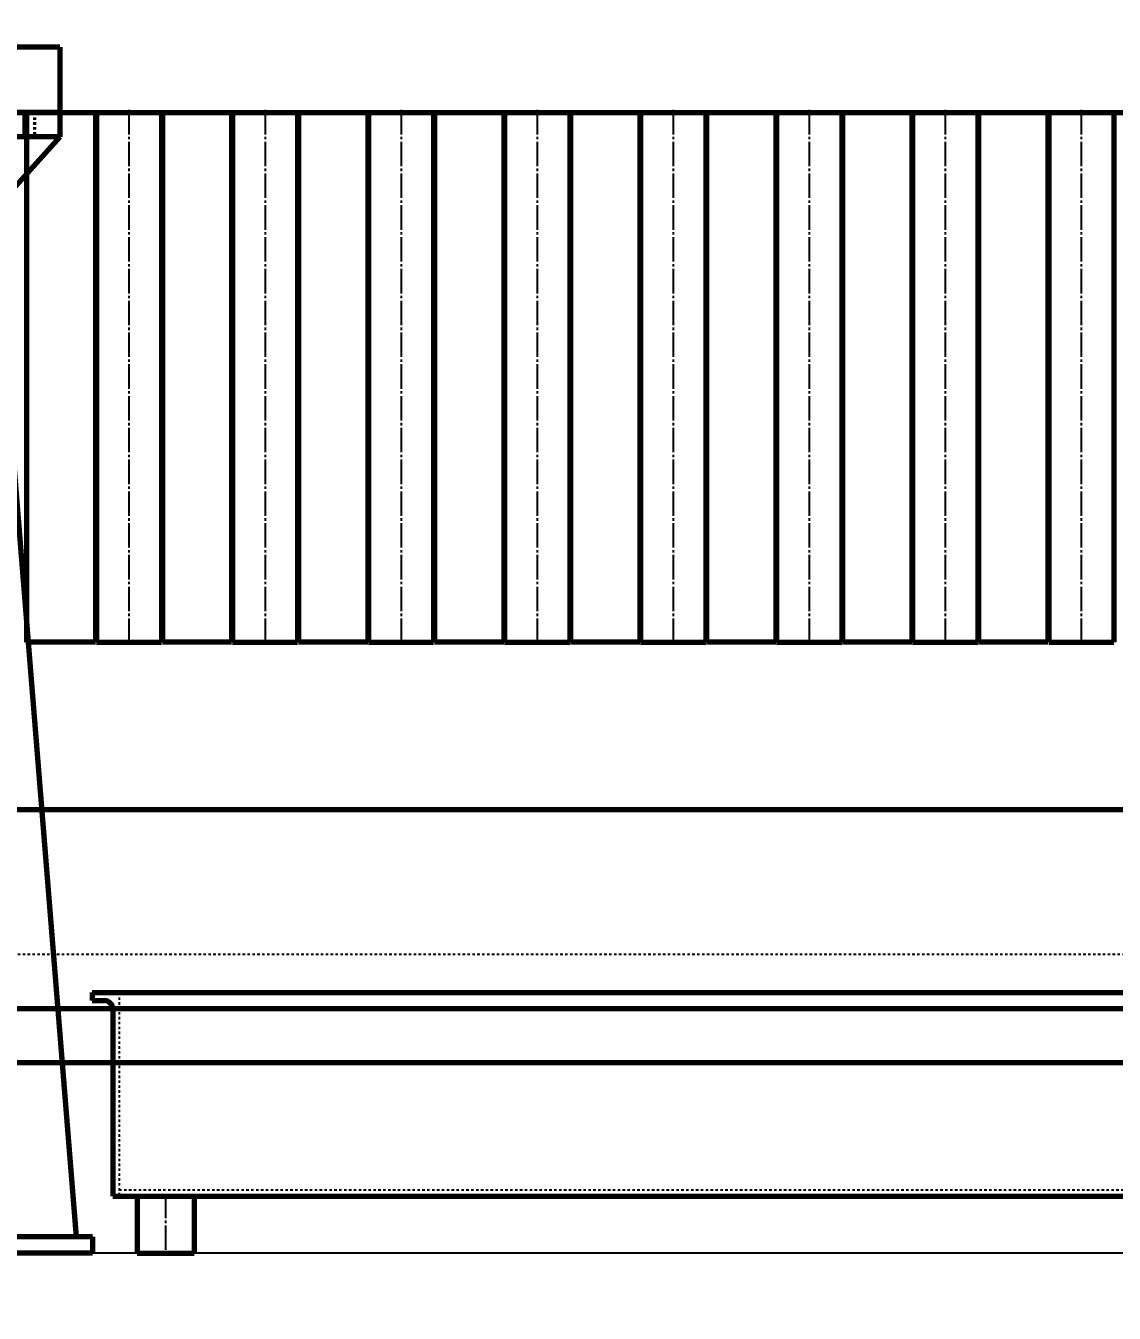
# Model space of a CAD drawing. Header units: millimetres. Extents: x -11880 to 11880, y -8400 to 8400.
# Drawn here: x -3414 to -2078, y 903 to 2483 of the extents above; entities that cross this region are included whole.
import ezdxf

# ---------------------------------------------------------------- set-up
doc = ezdxf.new("R2010")
doc.units = ezdxf.units.MM
for name, pattern in [('EB_DASH', [6, 3, -3]), ('EB_DASHDOT', [39, 30, -3, 3, -3]), ('EB_DASHDOTDOT', [45, 30, -3, 3, -3, 3, -3])]:
    doc.linetypes.add(name, pattern=pattern)
for name, color, linetype, lineweight in [('CAXA0', 7, 'Continuous', 70), ('CAXA1', 1, 'EB_DASHDOT', 25), ('CAXA2', 6, 'EB_DASH', 25), ('CAXA3', 7, 'Continuous', 25), ('CAXA4', 3, 'Continuous', 25)]:
    doc.layers.add(name, color=color, linetype=linetype, lineweight=lineweight)
doc.styles.add('标准', font='', dxfattribs={"width": 0.667})
doc.styles.get('标准').set_extended_font_data('FangSong_GB2312')
doc.dimstyles.new('标准', dxfattribs={"dimscale": 40, "dimtxt": 3.5, "dimasz": 3, "dimexe": 2, "dimexo": 0, "dimtad": 1, "dimdec": 1, "dimzin": 12, "dimdsep": 46, "dimtxsty": '标准', "dimcen": 0, "dimdle": 4, "dimaunit": 1, "dimazin": 2, "dimtfac": 1, "dimtdec": 3, "dimtmove": 0, "dimatfit": 3, "dimfxl": 1, "dimtolj": 1, "dimtzin": 0, "dimarcsym": 0})

# ---------------------------------------------------------------- blocks, each defined once
blk = doc.blocks.new('*D89')
at = {"layer": 'CAXA4', "linetype": 'Continuous', "lineweight": 25}
for points in [[(-8572.6, -1068.9), (-8452.6, -1083.9), (-8452.6, -1053.9)], [(1607.4, -1068.9), (1487.4, -1083.9), (1487.4, -1053.9)]]:
    blk.add_hatch(color=0, dxfattribs=at).paths.add_polyline_path(points, flags=0)
at = {"layer": 'CAXA4', "color": 0, "linetype": 'Continuous', "lineweight": 25}
for p, q in [((1607.4, 2073.6), (1607.4, -1148.9)), ((-8572.6, 696.7), (-8572.6, -1148.9)), ((-8572.6, -1068.9), (1607.4, -1068.9))]:
    blk.add_line(p, q, dxfattribs=at)
at = {"layer": 'CAXA4', "color": 0, "linetype": 'Continuous', "lineweight": 25, "insert": (-3670.5, -852.1), "char_height": 140, "attachment_point": 1, "style": '标准'}
blk.add_mtext('\\fFangSong_GB2312|b0|i0|p34;10180', dxfattribs=at)
blk = doc.blocks.new('*D304')
at = {"layer": 'CAXA4', "linetype": 'Continuous', "lineweight": 25}
for points in [[(-9267.6, -1944.8), (-9147.6, -1959.8), (-9147.6, -1929.8)], [(3862.4, -1944.8), (3742.4, -1959.8), (3742.4, -1929.8)]]:
    blk.add_hatch(color=0, dxfattribs=at).paths.add_polyline_path(points, flags=0)
at = {"layer": 'CAXA4', "color": 0, "linetype": 'Continuous', "lineweight": 25}
for p, q in [((-9267.6, 2376.7), (-9267.6, -2024.8)), ((3862.4, 1536.7), (3862.4, -2024.8)), ((-9267.6, -1944.8), (3862.4, -1944.8))]:
    blk.add_line(p, q, dxfattribs=at)
at = {"layer": 'CAXA4', "color": 0, "linetype": 'Continuous', "lineweight": 25, "insert": (-2890.5, -1728), "char_height": 140, "attachment_point": 1, "style": '标准'}
blk.add_mtext('\\fFangSong_GB2312|b0|i0|p34;13130', dxfattribs=at)
blk = doc.blocks.new('CAXBLOCK348', base_point=(-3304.6, 1773.1))
at = {"layer": 'CAXA0', "color": 7, "linetype": 'Continuous', "lineweight": 70}
for p, q in [((-3372.6, 2456.7), (-3592.6, 2456.7)), ((-3592.6, 2456.7), (-3592.6, 2346.7)), ((-3372.6, 2456.7), (-3372.6, 2346.7)), ((-3372.6, 2376.7), (-3592.6, 2376.7)), ((-3372.6, 2346.7), (-3592.6, 2346.7)), ((-3592.6, 2346.7), (-3502.6, 2246.7)), ((-3502.6, 2346.7), (-3502.6, 996.7)), ((-3372.6, 2346.7), (-3462.6, 2246.7)), ((-3462.6, 2346.7), (-3462.6, 996.7)), ((-3502.6, 2111.7), (-3522.6, 2111.7)), ((-3462.6, 2111.7), (-3442.6, 2111.7)), ((-3462.6, 2086.7), (-3502.6, 2086.7)), ((-3332.6, 996.7), (-3632.6, 996.7)), ((-3632.6, 996.7), (-3632.6, 976.7)), ((-3332.6, 996.7), (-3332.6, 976.7)), ((-3332.6, 976.7), (-3632.6, 976.7))]:
    blk.add_line(p, q, dxfattribs=at)
at = {"layer": 'CAXA0', "linetype": 'Continuous', "lineweight": 70}
for p, q in [((-3522.6, 2111.7), (-3612.6, 996.7)), ((-3442.6, 2111.7), (-3352.6, 996.7)), ((-3372.6, 976.7), (-3592.6, 976.7))]:
    blk.add_line(p, q, dxfattribs=at)
at = {"layer": 'CAXA1', "linetype": 'EB_DASHDOT', "lineweight": 25}
for p, q in [((-3482.6, 2483), (-3482.6, 996.7)), ((-3522.6, 2439.7), (-3522.6, 2373.7)), ((-3442.6, 2439.7), (-3442.6, 2373.7)), ((-3547.6, 2378.9), (-3547.6, 2346.7)), ((-3417.6, 2378.9), (-3417.6, 2346.7))]:
    blk.add_line(p, q, dxfattribs=at)
at = {"layer": 'CAXA2', "color": 6, "linetype": 'EB_DASH', "lineweight": 25}
for p, q in [((-3527.6, 2436.7), (-3527.6, 2376.7)), ((-3527.6, 2436.7), (-3517.6, 2436.7)), ((-3517.6, 2436.7), (-3517.6, 2376.7)), ((-3447.6, 2436.7), (-3447.6, 2376.7)), ((-3437.6, 2436.7), (-3447.6, 2436.7)), ((-3437.6, 2436.7), (-3437.6, 2376.7)), ((-3562.6, 2376.7), (-3562.6, 2346.7)), ((-3560.6, 2376.7), (-3560.6, 2346.7)), ((-3534.6, 2376.7), (-3534.6, 2346.7)), ((-3532.6, 2376.7), (-3532.6, 2346.7)), ((-3432.6, 2376.7), (-3432.6, 2346.7)), ((-3430.6, 2376.7), (-3430.6, 2346.7)), ((-3404.6, 2376.7), (-3404.6, 2346.7)), ((-3402.6, 2376.7), (-3402.6, 2346.7))]:
    blk.add_line(p, q, dxfattribs=at)
blk = doc.blocks.new('CAXBLOCK395', base_point=(-2882.2, 1071.8))
at = {"layer": 'CAXA0'}
for p, q in [((-3332.6, 1296.7), (-3332.6, 1286.7)), ((-3332.6, 1296.7), (817.4, 1296.7)), ((-3332.6, 1286.7), (-3317.6, 1286.7)), ((-3307.6, 1276.7), (-3307.6, 1046.7)), ((-3307.6, 1046.7), (792.4, 1046.7)), ((-3277.6, 1046.7), (-3277.6, 976.7)), ((-3207.6, 1046.7), (-3207.6, 976.7)), ((-3277.6, 976.7), (-3207.6, 976.7))]:
    blk.add_line(p, q, dxfattribs=at)
blk.add_arc((-3317.6, 1276.7), 10, 0, 90, dxfattribs=at)
at = {"layer": 'CAXA1', "linetype": 'EB_DASHDOT', "lineweight": 25}
blk.add_line((-3242.6, 1049.7), (-3242.6, 973.7), dxfattribs=at)
at = {"layer": 'CAXA2', "color": 6, "linetype": 'EB_DASH', "lineweight": 25}
for p, q in [((-3299.6, 1296.7), (-3299.6, 1046.7)), ((-3299.6, 1054.7), (784.4, 1054.7))]:
    blk.add_line(p, q, dxfattribs=at)

msp = doc.modelspace()

# ---------------------------------------------------------------- linework, layer by layer
at = {"layer": 'CAXA0'}
for p, q in [((-6104.67, 2376.67), (683.38, 2376.67)), ((-3327.62, 2376.67), (-3327.62, 1726.67)), ((-3160.62, 2376.67), (-3160.62, 1726.67)), ((-2993.62, 2376.67), (-2993.62, 1726.67)), ((-2826.62, 2376.67), (-2826.62, 1726.67)), ((-2659.62, 2376.67), (-2659.62, 1726.67)), ((-2492.62, 2376.67), (-2492.62, 1726.67)), ((-2325.62, 2376.67), (-2325.62, 1726.67)), ((-2158.62, 2376.67), (-2158.62, 1726.67)), ((-8362.62, 1521.25), (658.88, 1521.25)), ((-8362.62, 1276.85), (658.88, 1276.85)), ((658.88, 1210.17), (-8394.12, 1210.17))]:
    msp.add_line(p, q, dxfattribs=at)
at = {"layer": 'CAXA0', "linetype": 'Continuous', "lineweight": 70}
for p, q in [((-3413.62, 2376.67), (-3413.62, 1726.67)), ((-3328.62, 2376.67), (-3328.62, 1726.67)), ((-3327.62, 2376.67), (-3327.62, 1726.67)), ((-3247.62, 2376.67), (-3247.62, 1726.67)), ((-3246.62, 2376.67), (-3246.62, 1726.67)), ((-3161.62, 2376.67), (-3161.62, 1726.67)), ((-3160.62, 2376.67), (-3160.62, 1726.67)), ((-3080.62, 2376.67), (-3080.62, 1726.67)), ((-3079.62, 2376.67), (-3079.62, 1726.67)), ((-2994.62, 2376.67), (-2994.62, 1726.67)), ((-2993.62, 2376.67), (-2993.62, 1726.67)), ((-2913.62, 2376.67), (-2913.62, 1726.67)), ((-2912.62, 2376.67), (-2912.62, 1726.67)), ((-2827.62, 2376.67), (-2827.62, 1726.67)), ((-2826.62, 2376.67), (-2826.62, 1726.67)), ((-2746.62, 2376.67), (-2746.62, 1726.67)), ((-2745.62, 2376.67), (-2745.62, 1726.67)), ((-2660.62, 2376.67), (-2660.62, 1726.67)), ((-2659.62, 2376.67), (-2659.62, 1726.67)), ((-2579.62, 2376.67), (-2579.62, 1726.67)), ((-2578.62, 2376.67), (-2578.62, 1726.67)), ((-2493.62, 2376.67), (-2493.62, 1726.67)), ((-2492.62, 2376.67), (-2492.62, 1726.67)), ((-2412.62, 2376.67), (-2412.62, 1726.67)), ((-2411.62, 2376.67), (-2411.62, 1726.67)), ((-2326.62, 2376.67), (-2326.62, 1726.67)), ((-2325.62, 2376.67), (-2325.62, 1726.67)), ((-2245.62, 2376.67), (-2245.62, 1726.67)), ((-2244.62, 2376.67), (-2244.62, 1726.67)), ((-2159.62, 2376.67), (-2159.62, 1726.67)), ((-2158.62, 2376.67), (-2158.62, 1726.67)), ((-2078.62, 2376.67), (-2078.62, 1726.67)), ((-3328.62, 1726.67), (-3413.62, 1726.67)), ((-3327.62, 1726.67), (-3247.62, 1726.67)), ((-3161.62, 1726.67), (-3246.62, 1726.67)), ((-3160.62, 1726.67), (-3080.62, 1726.67)), ((-2994.62, 1726.67), (-3079.62, 1726.67)), ((-2993.62, 1726.67), (-2913.62, 1726.67)), ((-2827.62, 1726.67), (-2912.62, 1726.67)), ((-2826.62, 1726.67), (-2746.62, 1726.67)), ((-2660.62, 1726.67), (-2745.62, 1726.67)), ((-2659.62, 1726.67), (-2579.62, 1726.67)), ((-2493.62, 1726.67), (-2578.62, 1726.67)), ((-2492.62, 1726.67), (-2412.62, 1726.67)), ((-2326.62, 1726.67), (-2411.62, 1726.67)), ((-2325.62, 1726.67), (-2245.62, 1726.67)), ((-2159.62, 1726.67), (-2244.62, 1726.67)), ((-2158.62, 1726.67), (-2078.62, 1726.67))]:
    msp.add_line(p, q, dxfattribs=at)
at = {"layer": 'CAXA1', "linetype": 'EB_DASHDOT', "lineweight": 25}
for p, q in [((-3287.62, 2379.67), (-3287.62, 1723.67)), ((-3120.62, 2379.67), (-3120.62, 1723.67)), ((-2953.62, 2379.67), (-2953.62, 1723.67)), ((-2786.62, 2379.67), (-2786.62, 1723.67)), ((-2619.62, 2379.67), (-2619.62, 1723.67)), ((-2452.62, 2379.67), (-2452.62, 1723.67)), ((-2285.62, 2379.67), (-2285.62, 1723.67)), ((-2118.62, 2379.67), (-2118.62, 1723.67))]:
    msp.add_line(p, q, dxfattribs=at)
at = {"layer": 'CAXA2', "linetype": 'EB_DASH', "lineweight": 25}
msp.add_line((658.88, 1343.17), (-8362.62, 1343.17), dxfattribs=at)
at = {"layer": 'CAXA3', "color": 5, "linetype": 'EB_DASHDOTDOT', "lineweight": 25}
msp.add_line((4462.38, 976.67), (-10726.35, 976.67), dxfattribs=at)
at = {"layer": 'CAXA3', "color": 2}
msp.add_line((-796.62, 976.67), (-6100.72, 976.67), dxfattribs=at)

# ---------------------------------------------------------------- block references
at = {"layer": 'CAXA0', "linetype": 'Continuous', "lineweight": 70}
for name, p in [('CAXBLOCK348', (-3304.6, 1773.05)), ('CAXBLOCK395', (-2882.23, 1071.77))]:
    msp.add_blockref(name, p, dxfattribs=at)

# ---------------------------------------------------------------- dimensions: what is measured, and where the dimension line sits
at = {"layer": 'CAXA4', "linetype": 'Continuous', "lineweight": 70}
for base, p1, p2, text, picture, middle in [((-2702.59, -1944.84), (-9267.62, 2376.67), (3862.43, 1536.67), '\\fFangSong_GB2312;13130', '*D304', (-2702.59, -1823.94)), ((-3482.62, -1068.89), (-8572.62, 696.67), (1607.38, 2073.63), '\\fFangSong_GB2312;10180', '*D89', (-3482.62, -947.99))]:
    dim = msp.add_linear_dim(base=base, p1=p1, p2=p2, text=text, dimstyle='标准', dxfattribs=at)
    dim.commit()
    dim.dimension.update_dxf_attribs({"geometry": picture, "text_midpoint": middle})

doc.saveas('drawing.dxf')
